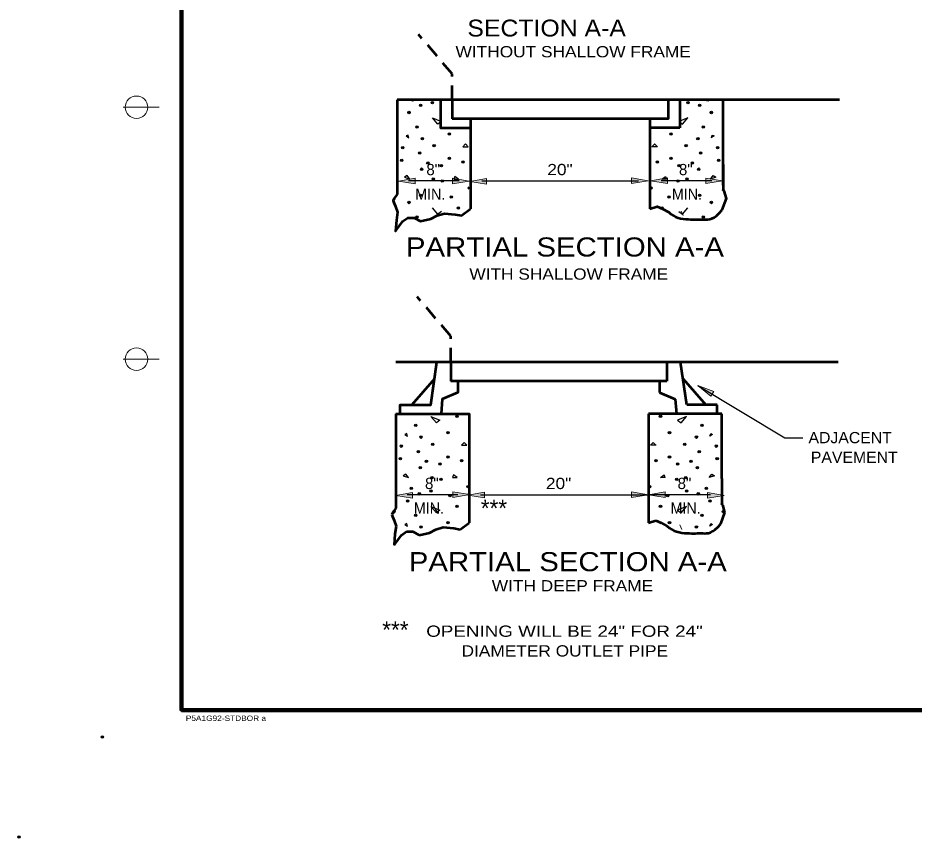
# Model space of a CAD drawing. Extents: x 97.6 to 132.4, y 0.8 to 24.6.
# Drawn here: x 97.58 to 107.54, y 0.77 to 9.88 of the extents above; entities that cross this region are included whole.
import ezdxf

# ---------------------------------------------------------------- set-up
doc = ezdxf.new("R2010")
doc.units = 0
doc.header["$LTSCALE"] = 0.053
doc.header["$PDMODE"] = 32
doc.header["$PDSIZE"] = 0.0265
doc.linetypes.add('MEDIUM_DASHED', pattern=[4.5, 3, -1.5])
for name, color, linetype, lineweight in [('1', 7, 'Continuous', 25), ('2', 7, 'MEDIUM_DASHED', 53), ('3', 7, 'Continuous', 13), ('8', 7, 'Continuous', 13)]:
    doc.layers.add(name, color=color, linetype=linetype, lineweight=lineweight)

msp = doc.modelspace()

# ---------------------------------------------------------------- hatches: boundary and pattern name
at = {"layer": '1'}
for points in [[(101.99808, 8.04017), (101.99808, 8.10267), (101.81058, 8.07142), (101.81058, 8.07142)], [(102.412, 8.04008), (102.412, 8.10258), (102.5995, 8.07133), (102.5995, 8.07133)], [(102.79108, 8.03625), (102.79108, 8.09875), (102.60358, 8.0675), (102.60358, 8.0675)], [(104.40092, 8.04375), (104.40092, 8.10625), (104.58842, 8.075), (104.58842, 8.075)], [(104.80125, 8.04375), (104.80125, 8.10625), (104.61375, 8.075), (104.61375, 8.075)], [(105.22733, 8.04283), (105.22733, 8.10533), (105.41483, 8.07408), (105.41483, 8.07408)], [(105.31658, 5.73342), (105.28533, 5.67917), (105.13858, 5.80008), (105.13858, 5.80008)], [(101.96875, 4.546), (101.96875, 4.6085), (101.78125, 4.57725), (101.78125, 4.57725)], [(102.41758, 4.55517), (102.41758, 4.61767), (102.60508, 4.58642), (102.60508, 4.58642)], [(102.76975, 4.55058), (102.76975, 4.61308), (102.58225, 4.58183), (102.58225, 4.58183)], [(104.40367, 4.55425), (104.40367, 4.61675), (104.59117, 4.5855), (104.59117, 4.5855)], [(104.77867, 4.55425), (104.77867, 4.61675), (104.59117, 4.5855), (104.59117, 4.5855)], [(105.24667, 4.546), (105.24667, 4.6085), (105.43417, 4.57725), (105.43417, 4.57725)]]:
    msp.add_hatch(color=256, dxfattribs=at).paths.add_polyline_path(points)

# ---------------------------------------------------------------- linework, layer by layer
at = {"layer": '1', "lineweight": 158}
msp.add_line((99.39933, 23.1915), (99.39933, 2.1915), dxfattribs=at)
at = {"layer": '1', "lineweight": 53}
for p, q in [((101.79808, 8.9745), (101.79808, 7.98725)), ((106.7155, 8.9745), (101.79808, 8.9745)), ((102.40858, 8.9745), (102.40858, 8.76225)), ((104.93975, 8.9745), (104.93975, 8.66208)), ((105.42033, 8.2545), (105.42033, 8.9745)), ((102.61208, 8.76225), (102.61208, 7.76267)), ((104.60633, 8.76225), (104.60633, 7.76267)), ((104.93975, 8.66208), (104.60633, 8.66208)), ((105.42033, 8.0255), (105.42033, 8.2545)), ((105.42033, 8.2545), (105.42033, 7.976)), ((106.70033, 6.059), (101.78292, 6.059)), ((102.39342, 6.059), (102.39342, 5.84683)), ((104.79467, 6.059), (104.79467, 5.84683)), ((105.018, 5.58508), (104.94875, 6.059)), ((102.212, 5.87225), (101.96017, 5.58508)), ((104.79467, 5.84683), (102.39342, 5.84683)), ((104.71467, 5.84683), (104.71467, 5.723)), ((104.97608, 5.87225), (105.22792, 5.58508)), ((104.71467, 5.723), (104.88967, 5.64642)), ((104.88967, 5.64642), (104.90208, 5.4855)), ((105.35625, 5.58508), (105.018, 5.58508)), ((105.35625, 5.4855), (105.35625, 5.58508)), ((101.78292, 5.4855), (101.78292, 4.49825)), ((105.40517, 5.4855), (104.59117, 5.4855)), ((104.59117, 5.4855), (104.59117, 5.27325)), ((105.40517, 4.7655), (105.40517, 5.4855)), ((102.59692, 5.27325), (102.59692, 4.27367)), ((104.59117, 5.27325), (104.59117, 4.27367)), ((105.40517, 4.7655), (105.40517, 4.487)), ((104.59117, 4.61075), (104.59117, 4.4055)), ((101.78292, 4.49825), (101.78292, 4.43692)), ((105.41933, 4.47408), (105.397, 4.487)), ((101.75017, 4.38683), (101.73842, 4.36092)), ((101.78292, 4.43692), (101.75017, 4.38683)), ((105.39508, 4.26242), (105.44183, 4.38683)), ((105.44183, 4.38683), (105.41933, 4.47408)), ((101.73842, 4.36092), (101.76258, 4.29958)), ((101.76258, 4.29958), (101.78508, 4.236)), ((104.59117, 4.27367), (104.67242, 4.29958)), ((104.67242, 4.29958), (104.731, 4.27367)), ((101.78508, 4.236), (101.77275, 4.14875)), ((102.15767, 4.16167), (102.22692, 4.19883)), ((102.22692, 4.19883), (102.3085, 4.223)), ((102.3085, 4.223), (102.42617, 4.21233)), ((102.42617, 4.21233), (102.49592, 4.19883)), ((102.49592, 4.19883), (102.59692, 4.27367)), ((104.731, 4.27367), (104.80075, 4.236)), ((101.77275, 4.14875), (101.76258, 4.02433)), ((101.76258, 4.02433), (101.84417, 4.13575)), ((101.84417, 4.13575), (101.901, 4.17467)), ((101.901, 4.17467), (101.9725, 4.17467)), ((101.9725, 4.17467), (102.04175, 4.13575)), ((102.04175, 4.13575), (102.15767, 4.16167))]:
    msp.add_line(p, q, dxfattribs=at)
at = {"layer": '1', "lineweight": 13}
for p, q in [((99.14933, 8.8915), (98.74933, 8.8915)), ((101.79808, 8.12625), (101.79808, 8.2545)), ((102.61208, 8.0255), (102.61208, 8.2545)), ((104.60633, 8.12625), (104.60633, 8.2545)), ((104.60633, 8.09975), (104.60633, 7.8945)), ((102.61208, 8.06267), (102.61208, 7.8945)), ((104.95608, 7.7385), (104.97858, 7.68783)), ((99.14933, 6.0915), (98.74933, 6.0915)), ((101.78292, 4.63725), (101.78292, 4.7655)), ((102.59692, 4.5365), (102.59692, 4.7655)), ((104.59117, 4.63725), (104.59117, 4.7655)), ((105.40517, 4.5365), (105.40517, 4.7655)), ((102.59692, 4.57367), (102.59692, 4.4055)), ((104.94092, 4.2495), (104.96342, 4.19883))]:
    msp.add_line(p, q, dxfattribs=at)
at = {"layer": '1'}
for p, q in [((102.18833, 8.77342), (102.27867, 8.73725)), ((102.24842, 8.70342), (102.18842, 8.77342)), ((105.03017, 8.77342), (104.93983, 8.73725)), ((104.97008, 8.70342), (105.03008, 8.77342)), ((102.27867, 8.72608), (102.24833, 8.70342)), ((104.93983, 8.72608), (104.97017, 8.70342)), ((101.92833, 8.55342), (101.91833, 8.58342)), ((105.29017, 8.55342), (105.30017, 8.58342)), ((102.55842, 8.48342), (102.52842, 8.45342)), ((104.66008, 8.48342), (104.69008, 8.45342)), ((102.48708, 8.0745), (101.92308, 8.0745)), ((102.43842, 8.12342), (102.42842, 8.09342)), ((102.73708, 8.0745), (104.48133, 8.0745)), ((105.29533, 8.0745), (104.73133, 8.0745)), ((104.78008, 8.12342), (104.79008, 8.09342)), ((102.24842, 7.70342), (102.18842, 7.77342)), ((104.97008, 7.70342), (105.03008, 7.77342)), ((102.28833, 7.73342), (102.24833, 7.70342)), ((104.93017, 7.73342), (104.97017, 7.70342)), ((105.13858, 5.80008), (106.10575, 5.21625)), ((102.17317, 5.45508), (102.27317, 5.41508)), ((102.23325, 5.38508), (102.17325, 5.45508)), ((102.27317, 5.41508), (102.23317, 5.38508)), ((105.015, 5.45508), (104.915, 5.41508)), ((104.915, 5.41508), (104.955, 5.38508)), ((104.95492, 5.38508), (105.01492, 5.45508)), ((101.90325, 5.265), (101.88325, 5.255)), ((101.88325, 5.25508), (101.91325, 5.23508)), ((101.91317, 5.235), (101.90317, 5.265)), ((105.30492, 5.25508), (105.27492, 5.23508)), ((105.275, 5.235), (105.285, 5.265)), ((105.28492, 5.265), (105.30492, 5.255)), ((106.10575, 5.21625), (106.3075, 5.21625)), ((102.54325, 5.16508), (102.51325, 5.13508)), ((104.64492, 5.16508), (104.67492, 5.13508)), ((102.42325, 4.80508), (102.41325, 4.77508)), ((104.76492, 4.80508), (104.77492, 4.77508)), ((102.47192, 4.5855), (101.90792, 4.5855)), ((102.72192, 4.5855), (104.59117, 4.5855)), ((105.28017, 4.5855), (104.59117, 4.5855)), ((102.23325, 4.38508), (102.17325, 4.45508)), ((104.95492, 4.38508), (105.01492, 4.45508)), ((101.90325, 4.265), (101.88325, 4.255)), ((101.88325, 4.25508), (101.91325, 4.23508)), ((101.91317, 4.235), (101.90317, 4.265)), ((105.30492, 4.25508), (105.27492, 4.23508)), ((105.275, 4.235), (105.285, 4.265)), ((105.28492, 4.265), (105.30492, 4.255))]:
    msp.add_line(p, q, dxfattribs=at)
at = {"layer": '1', "lineweight": 158}
msp.add_lwpolyline([(131.89933, 23.1915), (131.89933, 2.1915), (99.39933, 2.1915)], dxfattribs=at)
at = {"layer": '1', "lineweight": 53}
for points in [[(102.27867, 8.9745), (102.27867, 8.66208), (102.61208, 8.66208)], [(104.80983, 8.9745), (104.80983, 8.76225), (102.40858, 8.76225)], [(101.79808, 7.98725), (101.79808, 7.92592), (101.76533, 7.87583), (101.75358, 7.84992), (101.77775, 7.78858), (101.80025, 7.72492), (101.78792, 7.63775), (101.77775, 7.51333), (101.85933, 7.62475), (101.91617, 7.66358), (101.98767, 7.66358), (102.05692, 7.62475), (102.17283, 7.65067), (102.24208, 7.68783), (102.32367, 7.712), (102.44133, 7.70133), (102.51108, 7.68783), (102.61208, 7.76267)], [(105.41025, 7.75142), (105.457, 7.87583), (105.4345, 7.963), (105.41217, 7.976)], [(104.60633, 7.76267), (104.68758, 7.78858), (104.74617, 7.76267), (104.81592, 7.72492)], [(104.81592, 7.72492), (104.83917, 7.70417), (104.86458, 7.68742), (104.89158, 7.67425), (104.91975, 7.66425), (104.9485, 7.65692), (104.97733, 7.65183), (105.00567, 7.64842), (105.03292, 7.64633), (105.05883, 7.64508), (105.08333, 7.6445), (105.10658, 7.64442), (105.12892, 7.64458), (105.15033, 7.64492), (105.17108, 7.64525), (105.19142, 7.64542), (105.21158, 7.64525), (105.2315, 7.64483), (105.25192, 7.64542), (105.27317, 7.64842), (105.29583, 7.65533), (105.32033, 7.66758), (105.34725, 7.68667), (105.37708, 7.71417), (105.41017, 7.75142)], [(101.83183, 5.4855), (101.83183, 5.58508), (102.17008, 5.58508), (102.23933, 6.059)], [(102.47342, 5.84683), (102.47342, 5.723), (102.29842, 5.64642), (102.286, 5.4855)], [(101.78292, 5.4855), (102.59692, 5.4855), (102.59692, 5.27325)], [(104.80075, 4.236), (104.824, 4.21517), (104.84942, 4.19842), (104.87642, 4.18525), (104.90458, 4.17525), (104.93333, 4.168), (104.96217, 4.16283), (104.9905, 4.1595), (105.01775, 4.15733), (105.04367, 4.15617), (105.06817, 4.1555), (105.09142, 4.15542), (105.11375, 4.15558), (105.13517, 4.156), (105.15592, 4.15633), (105.17625, 4.1565), (105.19642, 4.15625), (105.21633, 4.15592), (105.23675, 4.15642), (105.258, 4.15942), (105.28067, 4.16633), (105.30517, 4.17858), (105.33208, 4.19775), (105.36192, 4.22517), (105.395, 4.26242)]]:
    msp.add_lwpolyline(points, dxfattribs=at)
at = {"layer": '1'}
for points in [[(101.91842, 8.58342), (101.89842, 8.57342), (101.92842, 8.55342)], [(105.30008, 8.58342), (105.32008, 8.57342), (105.29008, 8.55342)], [(102.52833, 8.45342), (102.58833, 8.45342), (102.55833, 8.48342)], [(104.69017, 8.45342), (104.63017, 8.45342), (104.66017, 8.48342)], [(102.42833, 8.09342), (102.47833, 8.09342), (102.43833, 8.12342)], [(104.79017, 8.09342), (104.74017, 8.09342), (104.78017, 8.12342)], [(102.51317, 5.13508), (102.57317, 5.13508), (102.54317, 5.16508)], [(104.675, 5.13508), (104.615, 5.13508), (104.645, 5.16508)], [(102.41317, 4.77508), (102.46317, 4.77508), (102.42317, 4.80508)], [(104.775, 4.77508), (104.725, 4.77508), (104.765, 4.80508)], [(102.17325, 4.45508), (102.27317, 4.41508), (102.23317, 4.38508)], [(105.01492, 4.45508), (104.915, 4.41508), (104.955, 4.38508)]]:
    msp.add_lwpolyline(points, dxfattribs=at)
at = {"layer": '1', "lineweight": 13}
for points in [[(101.99808, 8.04017), (101.99808, 8.10267), (101.81058, 8.07142), (101.81058, 8.07142)], [(102.412, 8.04008), (102.412, 8.10258), (102.5995, 8.07133), (102.5995, 8.07133)], [(102.79108, 8.03625), (102.79108, 8.09875), (102.60358, 8.0675), (102.60358, 8.0675)], [(104.40092, 8.04375), (104.40092, 8.10625), (104.58842, 8.075), (104.58842, 8.075)], [(104.80125, 8.04375), (104.80125, 8.10625), (104.61375, 8.075), (104.61375, 8.075)], [(105.22733, 8.04283), (105.22733, 8.10533), (105.41483, 8.07408), (105.41483, 8.07408)], [(105.31658, 5.73342), (105.28533, 5.67917), (105.13858, 5.80008), (105.13858, 5.80008)], [(101.96875, 4.546), (101.96875, 4.6085), (101.78125, 4.57725), (101.78125, 4.57725)], [(102.41758, 4.55517), (102.41758, 4.61767), (102.60508, 4.58642), (102.60508, 4.58642)], [(102.76975, 4.55058), (102.76975, 4.61308), (102.58225, 4.58183), (102.58225, 4.58183)], [(104.40367, 4.55425), (104.40367, 4.61675), (104.59117, 4.5855), (104.59117, 4.5855)], [(104.77867, 4.55425), (104.77867, 4.61675), (104.59117, 4.5855), (104.59117, 4.5855)], [(105.24667, 4.546), (105.24667, 4.6085), (105.43417, 4.57725), (105.43417, 4.57725)]]:
    msp.add_lwpolyline(points, close=True, dxfattribs=at)
at = {"layer": '1'}
for points in [[(101.90833, 8.13342), (101.87833, 8.11342), (101.93833, 8.09342)], [(105.31017, 8.13342), (105.34017, 8.11342), (105.28017, 8.09342)], [(101.89317, 4.81508), (101.86317, 4.79508), (101.92317, 4.77508)], [(105.295, 4.81508), (105.325, 4.79508), (105.265, 4.77508)]]:
    msp.add_lwpolyline(points, close=True, dxfattribs=at)
at = {"layer": '1', "lineweight": 13}
for centre in [(98.89933, 8.8915), (98.89933, 6.0915)]:
    msp.add_circle(centre, 0.125, dxfattribs=at)
at = {"layer": '1'}
for p in [(101.96833, 8.97342), (105.25017, 8.97342), (102.05833, 8.91342), (102.18833, 8.94342), (105.03017, 8.94342), (105.16017, 8.91342), (101.92833, 8.83342), (105.29017, 8.83342), (102.01833, 8.67342), (105.20017, 8.67342), (102.37833, 8.59342), (104.84017, 8.59342), (102.07833, 8.54342), (102.20833, 8.46342), (105.01017, 8.46342), (105.14017, 8.54342), (101.85833, 8.44342), (102.04833, 8.38342), (105.17017, 8.38342), (105.36017, 8.44342), (101.84833, 8.30342), (102.13833, 8.27342), (102.37833, 8.32342), (102.52833, 8.28342), (104.69017, 8.28342), (104.84017, 8.32342), (105.08017, 8.27342), (105.37017, 8.30342), (102.06833, 8.20342), (102.28833, 8.24342), (104.93017, 8.24342), (105.15017, 8.20342), (102.19833, 8.09342), (102.29833, 8.07342), (104.92017, 8.07342), (105.02017, 8.09342), (102.59833, 7.99342), (104.62017, 7.99342), (102.05833, 7.91342), (102.39833, 7.89342), (104.82017, 7.89342), (105.16017, 7.91342), (101.92833, 7.83342), (102.47833, 7.77342), (104.74017, 7.77342), (105.29017, 7.83342), (102.01833, 7.67342), (105.20017, 7.67342), (102.46317, 5.45508), (104.725, 5.45508), (102.00317, 5.35508), (102.36317, 5.27508), (104.825, 5.27508), (105.185, 5.35508), (102.06317, 5.22508), (105.125, 5.22508), (101.84317, 5.12508), (102.19317, 5.14508), (104.995, 5.14508), (105.345, 5.12508), (101.83317, 4.98508), (102.03317, 5.06508), (102.36317, 5.00508), (104.825, 5.00508), (105.155, 5.06508), (105.355, 4.98508), (102.05317, 4.88508), (102.12317, 4.95508), (102.27317, 4.92508), (102.51317, 4.96508), (104.675, 4.96508), (104.915, 4.92508), (105.065, 4.95508), (105.135, 4.88508), (102.18317, 4.77508), (105.005, 4.77508), (102.28317, 4.75508), (102.58317, 4.67508), (104.605, 4.67508), (104.905, 4.75508), (101.95317, 4.65508), (102.04317, 4.59508), (102.17317, 4.62508), (102.38317, 4.57508), (104.805, 4.57508), (105.015, 4.62508), (105.145, 4.59508), (105.235, 4.65508), (101.91317, 4.51508), (105.275, 4.51508), (101.76317, 4.39508), (102.46317, 4.45508), (104.725, 4.45508), (105.425, 4.39508), (102.00317, 4.35508), (102.36317, 4.27508), (104.825, 4.27508), (105.185, 4.35508), (102.06317, 4.22508), (105.125, 4.22508), (99.39933, 2.1915), (98.51933, 1.8915), (97.59392, 0.78208)]:
    msp.add_point(p, dxfattribs=at)
at = {"layer": '2'}
for points in [[(102.40858, 8.9745), (102.40858, 9.26267), (102.03442, 9.69942)], [(102.39342, 6.059), (102.39342, 6.34717), (102.01925, 6.78392)]]:
    msp.add_lwpolyline(points, dxfattribs=at)
at = {"layer": '8'}
for p, q in [((101.79808, 8.0745), (101.79817, 8.0745)), ((102.61208, 8.12517), (102.61217, 8.12517)), ((104.60633, 8.16225), (104.60642, 8.16225)), ((104.60633, 8.0745), (104.60642, 8.0745)), ((104.60633, 8.0745), (104.60642, 8.0745)), ((101.79808, 8.06375), (101.79817, 8.06375)), ((104.60633, 8.06375), (104.60642, 8.06375)), ((102.61208, 7.963), (102.61217, 7.963)), ((105.42033, 7.963), (105.42042, 7.963)), ((101.78292, 4.5855), (101.783, 4.5855)), ((102.59692, 4.63617), (102.597, 4.63617)), ((104.59117, 4.67325), (104.59125, 4.67325)), ((104.59117, 4.5855), (104.59125, 4.5855)), ((104.59117, 4.5855), (104.59125, 4.5855)), ((101.78292, 4.57475), (101.783, 4.57475)), ((104.59117, 4.57475), (104.59125, 4.57475)), ((102.59692, 4.474), (102.597, 4.474)), ((105.40517, 4.474), (105.40525, 4.474))]:
    msp.add_line(p, q, dxfattribs=at)

# ---------------------------------------------------------------- texts
at = {"layer": '1'}
for s, height, p in [('8"', 0.125, (102.12175, 8.137)), ('8"', 0.125, (104.93, 8.137)), ('8"', 0.125, (102.10658, 4.648)), ('8"', 0.125, (104.91483, 4.648)), ('***', 0.1875, (102.72683, 4.34217)), ('***', 0.1875, (101.63117, 2.99025))]:
    msp.add_text(s, height=height, dxfattribs=at).set_placement(p)
for s, height, width, p in [('20"', 0.125, 1.15, (103.46633, 8.137)), ('ADJACENT', 0.125, 1.05, (106.3705, 5.15742)), ('PAVEMENT', 0.125, 1.05, (106.39667, 4.939)), ('20"', 0.125, 1.15, (103.45117, 4.648)), ('P5A1G92-STDBOR a', 0.06, 1.15, (99.44733, 2.0705))]:
    msp.add_text(s, height=height, dxfattribs=dict(at, width=width)).set_placement(p)
at = {"layer": '3'}
for s, height, width, p in [('SECTION A-A', 0.1875, 1.1, (102.57767, 9.67833)), ('WITHOUT SHALLOW FRAME', 0.125, 1.15, (102.44617, 9.44683)), ('MIN.', 0.125, 0.95, (101.99783, 7.86283)), ('MIN.', 0.125, 0.95, (104.85192, 7.86283)), ('PARTIAL SECTION A-A', 0.2122, 1.15, (101.89442, 7.23275)), ('WITH SHALLOW FRAME', 0.125, 1.15, (102.59992, 6.97525)), ('MIN.', 0.125, 0.95, (101.98267, 4.37383)), ('MIN.', 0.125, 0.95, (104.83675, 4.37383)), ('PARTIAL SECTION A-A', 0.2122, 1.15, (101.92608, 3.73475)), ('WITH DEEP FRAME', 0.125, 1.15, (102.84908, 3.51075)), ('OPENING WILL BE 24" FOR 24"', 0.125, 1.25, (102.12033, 3.006)), ('DIAMETER OUTLET PIPE', 0.125, 1.15, (102.51292, 2.78683))]:
    msp.add_text(s, height=height, dxfattribs=dict(at, width=width)).set_placement(p)

doc.saveas('drawing.dxf')
